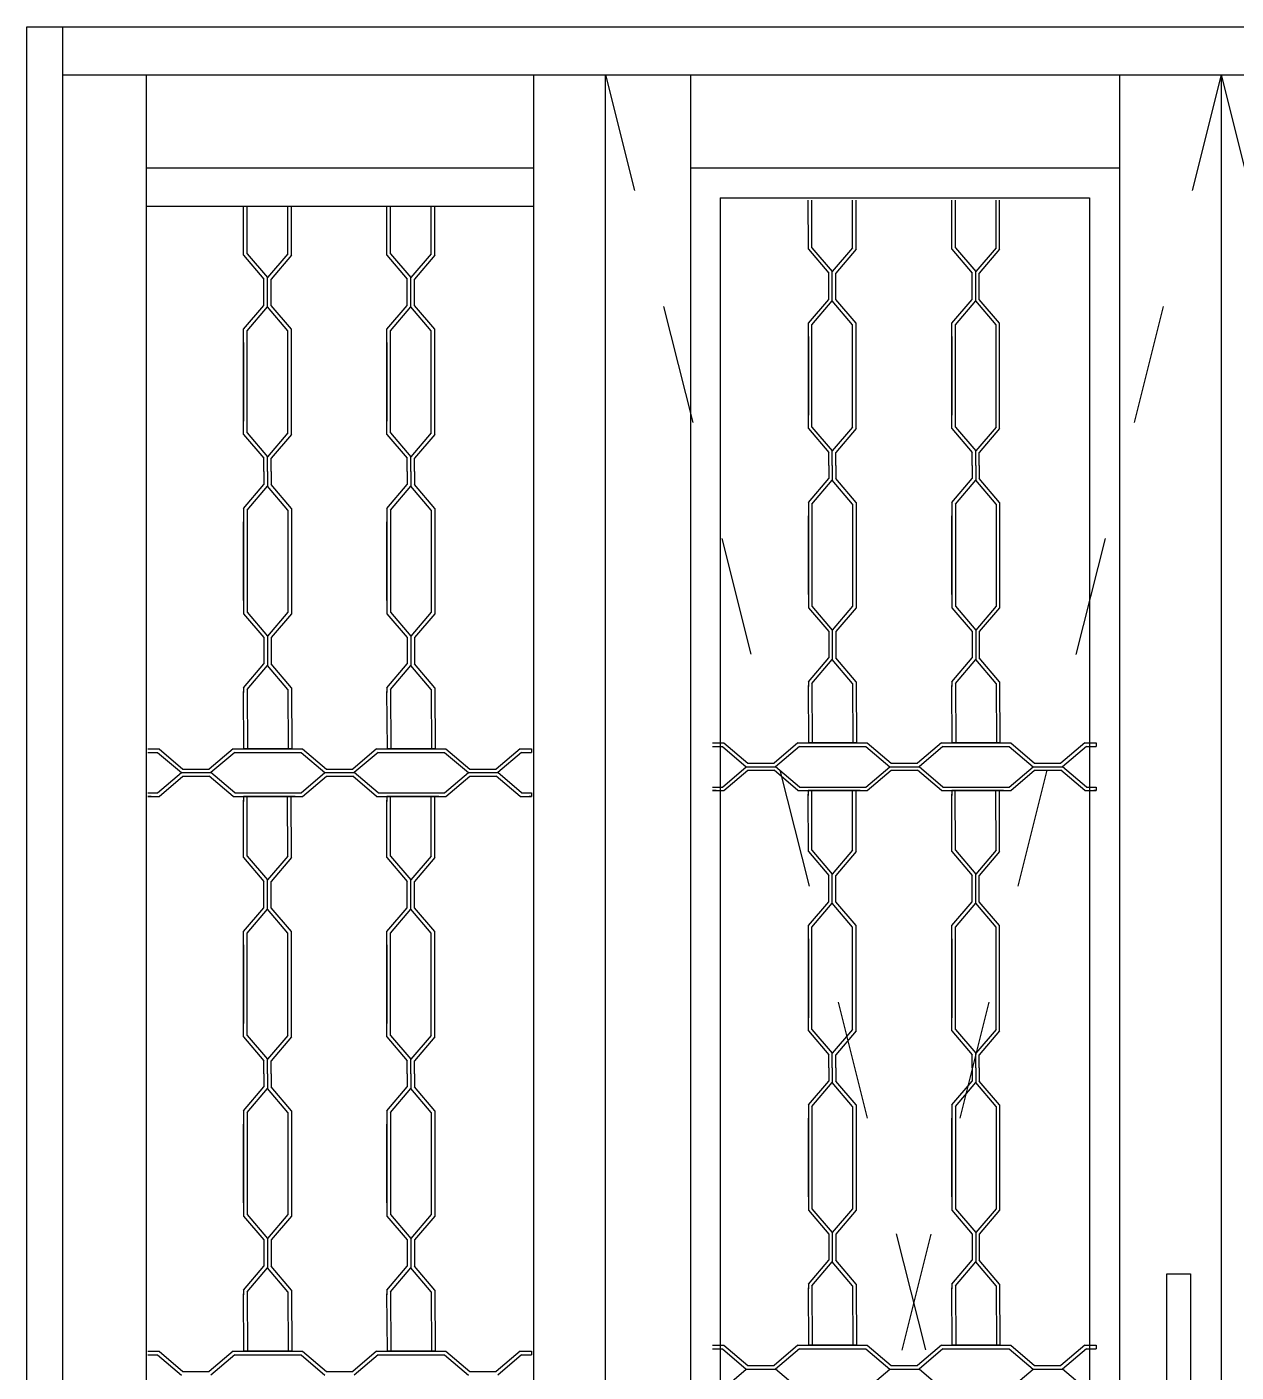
# Model space of a CAD drawing. Header units: millimetres. Extents: x 126.23 to 128.23, y 1328.67 to 1330.81.
# Drawn here: x 126.233 to 127.245, y 1329.681 to 1330.807 of the extents above; entities that cross this region are included whole.
import ezdxf

# ---------------------------------------------------------------- set-up
doc = ezdxf.new("R2010")
doc.units = ezdxf.units.MM
doc.header["$LTSCALE"] = 0.5
doc.linetypes.add('HIDDEN2', pattern=[0.1875, 0.125, -0.0625])
doc.layers.add('Gravia_Portas', color=1, linetype='Continuous')
doc.layers.add('Gravia_Portas_hidden2', color=1, linetype='HIDDEN2')

msp = doc.modelspace()

# ---------------------------------------------------------------- linework, layer by layer
at = {"layer": 'Gravia_Portas', "color": 2}
for p, q in [((126.2333, 1330.807), (128.2333, 1330.807)), ((126.2333, 1328.667), (126.2333, 1330.807))]:
    msp.add_line(p, q, dxfattribs=at)
at = {"layer": 'Gravia_Portas'}
for p, q in [((126.2633, 1328.667), (126.2633, 1330.807)), ((126.2633, 1330.767), (128.2033, 1330.767)), ((126.3333, 1328.667), (126.3333, 1330.767)), ((126.6573, 1328.697), (126.6573, 1330.767)), ((126.7173, 1328.697), (126.7173, 1330.767)), ((126.7883, 1330.767), (126.7883, 1328.7094)), ((127.1473, 1330.767), (127.1473, 1328.7094)), ((127.2323, 1330.767), (127.2323, 1328.7094)), ((126.3333, 1330.689), (126.6573, 1330.689)), ((126.7883, 1330.689), (127.1473, 1330.689)), ((126.3333, 1330.657), (126.6573, 1330.657)), ((126.4145, 1330.616), (126.4144, 1330.657)), ((126.4175, 1330.6172), (126.4175, 1330.657)), ((126.4515, 1330.6172), (126.4515, 1330.657)), ((126.4545, 1330.616), (126.4545, 1330.657)), ((126.5345, 1330.616), (126.5344, 1330.657)), ((126.5375, 1330.6172), (126.5375, 1330.657)), ((126.5715, 1330.6172), (126.5715, 1330.657)), ((126.5745, 1330.616), (126.5745, 1330.657)), ((126.8133, 1330.664), (127.1223, 1330.664)), ((126.8133, 1330.664), (126.8133, 1329.2)), ((126.887, 1330.621), (126.8869, 1330.662)), ((126.89, 1330.6222), (126.89, 1330.662)), ((126.924, 1330.6222), (126.924, 1330.662)), ((126.927, 1330.621), (126.927, 1330.662)), ((127.007, 1330.621), (127.0069, 1330.662)), ((127.01, 1330.6222), (127.01, 1330.662)), ((127.044, 1330.6222), (127.044, 1330.662)), ((127.047, 1330.621), (127.047, 1330.662)), ((127.1223, 1330.664), (127.1223, 1329.2)), ((126.4145, 1330.616), (126.4315, 1330.596)), ((126.4175, 1330.6172), (126.4345, 1330.5972)), ((126.4515, 1330.6172), (126.4345, 1330.5972)), ((126.4545, 1330.616), (126.4375, 1330.596)), ((126.5345, 1330.616), (126.5515, 1330.596)), ((126.5375, 1330.6172), (126.5545, 1330.5972)), ((126.5715, 1330.6172), (126.5545, 1330.5972)), ((126.5745, 1330.616), (126.5575, 1330.596)), ((126.887, 1330.621), (126.904, 1330.601)), ((126.89, 1330.6222), (126.907, 1330.6022)), ((126.924, 1330.6222), (126.907, 1330.6022)), ((126.927, 1330.621), (126.91, 1330.601)), ((127.007, 1330.621), (127.024, 1330.601)), ((127.01, 1330.6222), (127.027, 1330.6022)), ((127.044, 1330.6222), (127.027, 1330.6022)), ((127.047, 1330.621), (127.03, 1330.601)), ((126.904, 1330.59), (126.904, 1330.601)), ((126.907, 1330.59), (126.907, 1330.6022)), ((126.907, 1330.59), (126.907, 1330.6022)), ((126.91, 1330.59), (126.91, 1330.601)), ((127.024, 1330.59), (127.024, 1330.601)), ((127.027, 1330.59), (127.027, 1330.6022)), ((127.027, 1330.59), (127.027, 1330.6022)), ((127.03, 1330.59), (127.03, 1330.601)), ((126.4315, 1330.585), (126.4315, 1330.596)), ((126.4345, 1330.585), (126.4345, 1330.5972)), ((126.4345, 1330.585), (126.4345, 1330.5972)), ((126.4375, 1330.585), (126.4375, 1330.596)), ((126.5515, 1330.585), (126.5515, 1330.596)), ((126.5545, 1330.585), (126.5545, 1330.5972)), ((126.5545, 1330.585), (126.5545, 1330.5972)), ((126.5575, 1330.585), (126.5575, 1330.596)), ((126.904, 1330.579), (126.904, 1330.59)), ((126.907, 1330.5777), (126.907, 1330.59)), ((126.907, 1330.5777), (126.907, 1330.59)), ((126.91, 1330.579), (126.91, 1330.59)), ((127.024, 1330.579), (127.024, 1330.59)), ((127.027, 1330.5777), (127.027, 1330.59)), ((127.027, 1330.5777), (127.027, 1330.59)), ((127.03, 1330.579), (127.03, 1330.59)), ((126.4315, 1330.574), (126.4315, 1330.585)), ((126.4345, 1330.5727), (126.4345, 1330.585)), ((126.4345, 1330.5727), (126.4345, 1330.585)), ((126.4375, 1330.574), (126.4375, 1330.585)), ((126.5515, 1330.574), (126.5515, 1330.585)), ((126.5545, 1330.5727), (126.5545, 1330.585)), ((126.5545, 1330.5727), (126.5545, 1330.585)), ((126.5575, 1330.574), (126.5575, 1330.585)), ((126.887, 1330.559), (126.904, 1330.579)), ((126.89, 1330.5577), (126.907, 1330.5777)), ((126.924, 1330.5577), (126.907, 1330.5777)), ((126.927, 1330.559), (126.91, 1330.579)), ((127.007, 1330.559), (127.024, 1330.579)), ((127.01, 1330.5577), (127.027, 1330.5777)), ((127.044, 1330.5577), (127.027, 1330.5777)), ((127.047, 1330.559), (127.03, 1330.579)), ((126.4145, 1330.554), (126.4315, 1330.574)), ((126.4175, 1330.5527), (126.4345, 1330.5727)), ((126.4515, 1330.5527), (126.4345, 1330.5727)), ((126.4545, 1330.554), (126.4375, 1330.574)), ((126.5345, 1330.554), (126.5515, 1330.574)), ((126.5375, 1330.5527), (126.5545, 1330.5727)), ((126.5715, 1330.5527), (126.5545, 1330.5727)), ((126.5745, 1330.554), (126.5575, 1330.574)), ((126.887, 1330.471), (126.887, 1330.559)), ((126.89, 1330.4722), (126.89, 1330.5577)), ((126.924, 1330.4722), (126.924, 1330.5577)), ((126.927, 1330.471), (126.927, 1330.559)), ((127.007, 1330.471), (127.007, 1330.559)), ((127.01, 1330.4722), (127.01, 1330.5577)), ((127.044, 1330.4722), (127.044, 1330.5577)), ((127.047, 1330.471), (127.047, 1330.559)), ((126.4145, 1330.466), (126.4145, 1330.554)), ((126.4175, 1330.4672), (126.4175, 1330.5527)), ((126.4515, 1330.4672), (126.4515, 1330.5527)), ((126.4545, 1330.466), (126.4545, 1330.554)), ((126.5345, 1330.466), (126.5345, 1330.554)), ((126.5375, 1330.4672), (126.5375, 1330.5527)), ((126.5715, 1330.4672), (126.5715, 1330.5527)), ((126.5745, 1330.466), (126.5745, 1330.554)), ((126.887, 1330.548), (126.887, 1330.482)), ((127.007, 1330.548), (127.007, 1330.482)), ((126.4145, 1330.543), (126.4145, 1330.477)), ((126.5345, 1330.543), (126.5345, 1330.477)), ((126.4145, 1330.466), (126.4315, 1330.446)), ((126.4175, 1330.4672), (126.4345, 1330.4472)), ((126.4515, 1330.4672), (126.4345, 1330.4472)), ((126.4545, 1330.466), (126.4375, 1330.446)), ((126.5345, 1330.466), (126.5515, 1330.446)), ((126.5375, 1330.4672), (126.5545, 1330.4472)), ((126.5715, 1330.4672), (126.5545, 1330.4472)), ((126.5745, 1330.466), (126.5575, 1330.446)), ((126.887, 1330.471), (126.904, 1330.451)), ((126.89, 1330.4722), (126.907, 1330.4522)), ((126.924, 1330.4722), (126.907, 1330.4522)), ((126.927, 1330.471), (126.91, 1330.451)), ((127.007, 1330.471), (127.024, 1330.451)), ((127.01, 1330.4722), (127.027, 1330.4522)), ((127.044, 1330.4722), (127.027, 1330.4522)), ((127.047, 1330.471), (127.03, 1330.451)), ((126.4315, 1330.435), (126.4315, 1330.446)), ((126.4345, 1330.435), (126.4345, 1330.4472)), ((126.4345, 1330.435), (126.4345, 1330.4472)), ((126.4375, 1330.435), (126.4375, 1330.446)), ((126.5515, 1330.435), (126.5515, 1330.446)), ((126.5545, 1330.435), (126.5545, 1330.4472)), ((126.5545, 1330.435), (126.5545, 1330.4472)), ((126.5575, 1330.435), (126.5575, 1330.446)), ((126.904, 1330.44), (126.904, 1330.451)), ((126.907, 1330.44), (126.907, 1330.4522)), ((126.907, 1330.44), (126.907, 1330.4522)), ((126.91, 1330.44), (126.91, 1330.451)), ((127.024, 1330.44), (127.024, 1330.451)), ((127.027, 1330.44), (127.027, 1330.4522)), ((127.027, 1330.44), (127.027, 1330.4522)), ((127.03, 1330.44), (127.03, 1330.451)), ((126.4315, 1330.435), (126.4315, 1330.424)), ((126.4345, 1330.435), (126.4345, 1330.4227)), ((126.4345, 1330.435), (126.4345, 1330.4227)), ((126.4375, 1330.435), (126.4375, 1330.424)), ((126.5515, 1330.435), (126.5515, 1330.424)), ((126.5545, 1330.435), (126.5545, 1330.4227)), ((126.5545, 1330.435), (126.5545, 1330.4227)), ((126.5575, 1330.435), (126.5575, 1330.424)), ((126.904, 1330.44), (126.904, 1330.429)), ((126.907, 1330.44), (126.907, 1330.4277)), ((126.907, 1330.44), (126.907, 1330.4277)), ((126.91, 1330.44), (126.91, 1330.429)), ((127.024, 1330.44), (127.024, 1330.429)), ((127.027, 1330.44), (127.027, 1330.4277)), ((127.027, 1330.44), (127.027, 1330.4277)), ((127.03, 1330.44), (127.03, 1330.429)), ((126.4145, 1330.404), (126.4315, 1330.424)), ((126.4175, 1330.4027), (126.4345, 1330.4227)), ((126.4515, 1330.4027), (126.4345, 1330.4227)), ((126.4545, 1330.404), (126.4375, 1330.424)), ((126.5345, 1330.404), (126.5515, 1330.424)), ((126.5375, 1330.4027), (126.5545, 1330.4227)), ((126.5715, 1330.4027), (126.5545, 1330.4227)), ((126.5745, 1330.404), (126.5575, 1330.424)), ((126.887, 1330.409), (126.904, 1330.429)), ((126.89, 1330.4077), (126.907, 1330.4277)), ((126.924, 1330.4077), (126.907, 1330.4277)), ((126.927, 1330.409), (126.91, 1330.429)), ((127.007, 1330.409), (127.024, 1330.429)), ((127.01, 1330.4077), (127.027, 1330.4277)), ((127.044, 1330.4077), (127.027, 1330.4277)), ((127.047, 1330.409), (127.03, 1330.429)), ((126.887, 1330.409), (126.887, 1330.321)), ((126.927, 1330.409), (126.927, 1330.321)), ((127.007, 1330.409), (127.007, 1330.321)), ((127.047, 1330.409), (127.047, 1330.321)), ((126.4145, 1330.404), (126.4145, 1330.316)), ((126.4175, 1330.4027), (126.4175, 1330.3172)), ((126.4515, 1330.4027), (126.4515, 1330.3172)), ((126.4545, 1330.404), (126.4545, 1330.316)), ((126.5345, 1330.404), (126.5345, 1330.316)), ((126.5375, 1330.4027), (126.5375, 1330.3172)), ((126.5715, 1330.4027), (126.5715, 1330.3172)), ((126.5745, 1330.404), (126.5745, 1330.316)), ((126.887, 1330.332), (126.887, 1330.398)), ((126.89, 1330.4077), (126.89, 1330.3222)), ((126.924, 1330.4077), (126.924, 1330.3222)), ((127.007, 1330.332), (127.007, 1330.398)), ((127.01, 1330.4077), (127.01, 1330.3222)), ((127.044, 1330.4077), (127.044, 1330.3222)), ((126.4145, 1330.327), (126.4145, 1330.393)), ((126.5345, 1330.327), (126.5345, 1330.393)), ((126.887, 1330.321), (126.904, 1330.301)), ((126.89, 1330.3222), (126.907, 1330.3022)), ((126.924, 1330.3222), (126.907, 1330.3022)), ((126.927, 1330.321), (126.91, 1330.301)), ((127.007, 1330.321), (127.024, 1330.301)), ((127.01, 1330.3222), (127.027, 1330.3022)), ((127.044, 1330.3222), (127.027, 1330.3022)), ((127.047, 1330.321), (127.03, 1330.301)), ((126.4145, 1330.316), (126.4315, 1330.296)), ((126.4175, 1330.3172), (126.4345, 1330.2972)), ((126.4515, 1330.3172), (126.4345, 1330.2972)), ((126.4545, 1330.316), (126.4375, 1330.296)), ((126.5345, 1330.316), (126.5515, 1330.296)), ((126.5375, 1330.3172), (126.5545, 1330.2972)), ((126.5715, 1330.3172), (126.5545, 1330.2972)), ((126.5745, 1330.316), (126.5575, 1330.296)), ((126.4345, 1330.2972), (126.4345, 1330.285)), ((126.4345, 1330.2972), (126.4345, 1330.285)), ((126.5545, 1330.2972), (126.5545, 1330.285)), ((126.5545, 1330.2972), (126.5545, 1330.285)), ((126.904, 1330.301), (126.904, 1330.29)), ((126.907, 1330.3022), (126.907, 1330.29)), ((126.907, 1330.3022), (126.907, 1330.29)), ((126.91, 1330.301), (126.91, 1330.29)), ((127.024, 1330.301), (127.024, 1330.29)), ((127.027, 1330.3022), (127.027, 1330.29)), ((127.027, 1330.3022), (127.027, 1330.29)), ((127.03, 1330.301), (127.03, 1330.29)), ((126.4315, 1330.296), (126.4315, 1330.285)), ((126.4315, 1330.285), (126.4315, 1330.274)), ((126.4345, 1330.285), (126.4345, 1330.2727)), ((126.4345, 1330.285), (126.4345, 1330.2727)), ((126.4375, 1330.296), (126.4375, 1330.285)), ((126.4375, 1330.285), (126.4375, 1330.274)), ((126.5515, 1330.296), (126.5515, 1330.285)), ((126.5515, 1330.285), (126.5515, 1330.274)), ((126.5545, 1330.285), (126.5545, 1330.2727)), ((126.5545, 1330.285), (126.5545, 1330.2727)), ((126.5575, 1330.296), (126.5575, 1330.285)), ((126.5575, 1330.285), (126.5575, 1330.274)), ((126.904, 1330.29), (126.904, 1330.279)), ((126.907, 1330.29), (126.907, 1330.2777)), ((126.907, 1330.29), (126.907, 1330.2777)), ((126.91, 1330.29), (126.91, 1330.279)), ((127.024, 1330.29), (127.024, 1330.279)), ((127.027, 1330.29), (127.027, 1330.2777)), ((127.027, 1330.29), (127.027, 1330.2777)), ((127.03, 1330.29), (127.03, 1330.279)), ((126.4145, 1330.254), (126.4315, 1330.274)), ((126.4545, 1330.254), (126.4375, 1330.274)), ((126.5345, 1330.254), (126.5515, 1330.274)), ((126.5745, 1330.254), (126.5575, 1330.274)), ((126.887, 1330.259), (126.904, 1330.279)), ((126.89, 1330.2577), (126.907, 1330.2777)), ((126.924, 1330.2577), (126.907, 1330.2777)), ((126.927, 1330.259), (126.91, 1330.279)), ((127.007, 1330.259), (127.024, 1330.279)), ((127.01, 1330.2577), (127.027, 1330.2777)), ((127.044, 1330.2577), (127.027, 1330.2777)), ((127.047, 1330.259), (127.03, 1330.279)), ((126.4175, 1330.2527), (126.4345, 1330.2727)), ((126.4515, 1330.2527), (126.4345, 1330.2727)), ((126.5375, 1330.2527), (126.5545, 1330.2727)), ((126.5715, 1330.2527), (126.5545, 1330.2727)), ((126.4145, 1330.254), (126.4145, 1330.25)), ((126.4148, 1330.203), (126.4145, 1330.251)), ((126.4175, 1330.2527), (126.4178, 1330.203)), ((126.4515, 1330.2527), (126.4518, 1330.203)), ((126.4545, 1330.254), (126.4548, 1330.203)), ((126.5345, 1330.254), (126.5345, 1330.25)), ((126.5348, 1330.203), (126.5345, 1330.251)), ((126.5375, 1330.2527), (126.5378, 1330.203)), ((126.5715, 1330.2527), (126.5718, 1330.203)), ((126.5745, 1330.254), (126.5748, 1330.203)), ((126.887, 1330.259), (126.887, 1330.255)), ((126.8873, 1330.208), (126.887, 1330.256)), ((126.89, 1330.2577), (126.8903, 1330.208)), ((126.924, 1330.2577), (126.9243, 1330.208)), ((126.927, 1330.259), (126.9273, 1330.208)), ((127.007, 1330.259), (127.007, 1330.255)), ((127.0073, 1330.208), (127.007, 1330.256)), ((127.01, 1330.2577), (127.0103, 1330.208)), ((127.044, 1330.2577), (127.0443, 1330.208)), ((127.047, 1330.259), (127.0473, 1330.208)), ((126.8068, 1330.208), (126.8163, 1330.208)), ((126.8163, 1330.208), (126.8363, 1330.191)), ((126.8783, 1330.208), (126.8583, 1330.191)), ((126.8783, 1330.208), (126.9363, 1330.208)), ((126.9273, 1330.208), (126.8873, 1330.208)), ((126.9363, 1330.208), (126.9563, 1330.191)), ((126.9983, 1330.208), (126.9783, 1330.191)), ((126.9983, 1330.208), (127.0563, 1330.208)), ((127.0473, 1330.208), (127.0073, 1330.208)), ((127.0563, 1330.208), (127.0763, 1330.191)), ((127.1183, 1330.208), (127.0983, 1330.191)), ((127.1183, 1330.208), (127.1278, 1330.208)), ((127.1278, 1330.208), (127.1278, 1330.205)), ((126.3343, 1330.203), (126.3438, 1330.203)), ((126.3343, 1330.2), (126.3426, 1330.2)), ((126.3426, 1330.2), (126.3626, 1330.183)), ((126.3438, 1330.203), (126.3638, 1330.186)), ((126.4058, 1330.203), (126.3858, 1330.186)), ((126.4071, 1330.2), (126.3871, 1330.183)), ((126.4058, 1330.203), (126.4638, 1330.203)), ((126.4071, 1330.2), (126.4626, 1330.2)), ((126.4548, 1330.203), (126.4148, 1330.203)), ((126.4626, 1330.2), (126.4826, 1330.183)), ((126.4638, 1330.203), (126.4838, 1330.186)), ((126.5258, 1330.203), (126.5058, 1330.186)), ((126.5271, 1330.2), (126.5071, 1330.183)), ((126.5258, 1330.203), (126.5838, 1330.203)), ((126.5271, 1330.2), (126.5826, 1330.2)), ((126.5748, 1330.203), (126.5348, 1330.203)), ((126.5826, 1330.2), (126.6026, 1330.183)), ((126.5838, 1330.203), (126.6038, 1330.186)), ((126.6458, 1330.203), (126.6258, 1330.186)), ((126.6471, 1330.2), (126.6271, 1330.183)), ((126.6458, 1330.203), (126.6553, 1330.203)), ((126.6471, 1330.2), (126.6553, 1330.2)), ((126.6553, 1330.203), (126.6553, 1330.2)), ((126.8068, 1330.205), (126.8151, 1330.205)), ((126.8151, 1330.205), (126.8351, 1330.188)), ((126.8796, 1330.205), (126.8596, 1330.188)), ((126.8796, 1330.205), (126.9351, 1330.205)), ((126.9351, 1330.205), (126.9551, 1330.188)), ((126.9996, 1330.205), (126.9796, 1330.188)), ((126.9996, 1330.205), (127.0551, 1330.205)), ((127.0551, 1330.205), (127.0751, 1330.188)), ((127.1196, 1330.205), (127.0996, 1330.188)), ((127.1196, 1330.205), (127.1278, 1330.205)), ((126.3638, 1330.186), (126.3748, 1330.186)), ((126.3748, 1330.186), (126.3858, 1330.186)), ((126.4838, 1330.186), (126.4948, 1330.186)), ((126.4948, 1330.186), (126.5058, 1330.186)), ((126.6038, 1330.186), (126.6148, 1330.186)), ((126.6148, 1330.186), (126.6258, 1330.186)), ((126.8151, 1330.171), (126.8351, 1330.188)), ((126.8163, 1330.168), (126.8363, 1330.185)), ((126.8351, 1330.188), (126.8473, 1330.188)), ((126.8351, 1330.188), (126.8473, 1330.188)), ((126.8363, 1330.191), (126.8473, 1330.191)), ((126.8363, 1330.185), (126.8473, 1330.185)), ((126.8473, 1330.191), (126.8583, 1330.191)), ((126.8473, 1330.188), (126.8596, 1330.188)), ((126.8473, 1330.188), (126.8596, 1330.188)), ((126.8473, 1330.185), (126.8583, 1330.185)), ((126.8783, 1330.168), (126.8583, 1330.185)), ((126.8796, 1330.171), (126.8596, 1330.188)), ((126.9351, 1330.171), (126.9551, 1330.188)), ((126.9363, 1330.168), (126.9563, 1330.185)), ((126.9551, 1330.188), (126.9673, 1330.188)), ((126.9551, 1330.188), (126.9673, 1330.188)), ((126.9563, 1330.191), (126.9673, 1330.191)), ((126.9563, 1330.185), (126.9673, 1330.185)), ((126.9673, 1330.191), (126.9783, 1330.191)), ((126.9673, 1330.188), (126.9796, 1330.188)), ((126.9673, 1330.188), (126.9796, 1330.188)), ((126.9673, 1330.185), (126.9783, 1330.185)), ((126.9983, 1330.168), (126.9783, 1330.185)), ((126.9996, 1330.171), (126.9796, 1330.188)), ((127.0551, 1330.171), (127.0751, 1330.188)), ((127.0563, 1330.168), (127.0763, 1330.185)), ((127.0751, 1330.188), (127.0873, 1330.188)), ((127.0751, 1330.188), (127.0873, 1330.188)), ((127.0763, 1330.191), (127.0873, 1330.191)), ((127.0763, 1330.185), (127.0873, 1330.185)), ((127.0873, 1330.191), (127.0983, 1330.191)), ((127.0873, 1330.188), (127.0996, 1330.188)), ((127.0873, 1330.188), (127.0996, 1330.188)), ((127.0873, 1330.185), (127.0983, 1330.185)), ((127.1183, 1330.168), (127.0983, 1330.185)), ((127.1196, 1330.171), (127.0996, 1330.188)), ((126.3426, 1330.166), (126.3626, 1330.183)), ((126.3438, 1330.163), (126.3638, 1330.18)), ((126.3626, 1330.183), (126.3748, 1330.183)), ((126.3626, 1330.183), (126.3748, 1330.183)), ((126.3638, 1330.18), (126.3748, 1330.18)), ((126.3748, 1330.183), (126.3871, 1330.183)), ((126.3748, 1330.183), (126.3871, 1330.183)), ((126.3748, 1330.18), (126.3858, 1330.18)), ((126.4058, 1330.163), (126.3858, 1330.18)), ((126.4071, 1330.166), (126.3871, 1330.183)), ((126.4626, 1330.166), (126.4826, 1330.183)), ((126.4638, 1330.163), (126.4838, 1330.18)), ((126.4826, 1330.183), (126.4948, 1330.183)), ((126.4826, 1330.183), (126.4948, 1330.183)), ((126.4838, 1330.18), (126.4948, 1330.18)), ((126.4948, 1330.183), (126.5071, 1330.183)), ((126.4948, 1330.183), (126.5071, 1330.183)), ((126.4948, 1330.18), (126.5058, 1330.18)), ((126.5258, 1330.163), (126.5058, 1330.18)), ((126.5271, 1330.166), (126.5071, 1330.183)), ((126.5826, 1330.166), (126.6026, 1330.183)), ((126.5838, 1330.163), (126.6038, 1330.18)), ((126.6026, 1330.183), (126.6148, 1330.183)), ((126.6026, 1330.183), (126.6148, 1330.183)), ((126.6038, 1330.18), (126.6148, 1330.18)), ((126.6148, 1330.183), (126.6271, 1330.183)), ((126.6148, 1330.183), (126.6271, 1330.183)), ((126.6148, 1330.18), (126.6258, 1330.18)), ((126.6458, 1330.163), (126.6258, 1330.18)), ((126.6471, 1330.166), (126.6271, 1330.183)), ((126.3343, 1330.166), (126.3426, 1330.166)), ((126.3373, 1330.163), (126.3343, 1330.163)), ((126.3343, 1330.163), (126.3438, 1330.163)), ((126.4058, 1330.163), (126.4638, 1330.163)), ((126.4071, 1330.166), (126.4626, 1330.166)), ((126.4544, 1330.163), (126.4144, 1330.163)), ((126.4144, 1330.163), (126.4144, 1330.159)), ((126.4175, 1330.1132), (126.4174, 1330.163)), ((126.4578, 1330.163), (126.4218, 1330.163)), ((126.4515, 1330.1132), (126.4514, 1330.163)), ((126.4545, 1330.112), (126.4544, 1330.163)), ((126.5258, 1330.163), (126.5838, 1330.163)), ((126.5271, 1330.166), (126.5826, 1330.166)), ((126.5744, 1330.163), (126.5344, 1330.163)), ((126.5344, 1330.163), (126.5344, 1330.159)), ((126.5778, 1330.163), (126.5368, 1330.163)), ((126.5375, 1330.1132), (126.5374, 1330.163)), ((126.5715, 1330.1132), (126.5714, 1330.163)), ((126.5745, 1330.112), (126.5744, 1330.163)), ((126.6458, 1330.163), (126.6553, 1330.163)), ((126.6471, 1330.166), (126.6553, 1330.166)), ((126.6553, 1330.163), (126.6533, 1330.163)), ((126.6553, 1330.166), (126.6553, 1330.163)), ((126.8068, 1330.171), (126.8151, 1330.171)), ((126.8098, 1330.168), (126.8068, 1330.168)), ((126.8068, 1330.168), (126.8163, 1330.168)), ((126.8783, 1330.168), (126.9363, 1330.168)), ((126.8796, 1330.171), (126.9351, 1330.171)), ((126.9269, 1330.168), (126.8869, 1330.168)), ((126.8869, 1330.168), (126.8869, 1330.164)), ((126.887, 1330.117), (126.8869, 1330.165)), ((126.89, 1330.1182), (126.8899, 1330.168)), ((126.9303, 1330.168), (126.8943, 1330.168)), ((126.924, 1330.1182), (126.9239, 1330.168)), ((126.927, 1330.117), (126.9269, 1330.168)), ((126.9983, 1330.168), (127.0563, 1330.168)), ((126.9996, 1330.171), (127.0551, 1330.171)), ((127.0469, 1330.168), (127.0069, 1330.168)), ((127.0069, 1330.168), (127.0069, 1330.164)), ((127.007, 1330.117), (127.0069, 1330.165)), ((127.0503, 1330.168), (127.0093, 1330.168)), ((127.01, 1330.1182), (127.0099, 1330.168)), ((127.044, 1330.1182), (127.0439, 1330.168)), ((127.047, 1330.117), (127.0469, 1330.168)), ((127.1183, 1330.168), (127.1278, 1330.168)), ((127.1196, 1330.171), (127.1278, 1330.171)), ((127.1278, 1330.168), (127.1258, 1330.168)), ((127.1278, 1330.171), (127.1278, 1330.168)), ((126.4145, 1330.112), (126.4144, 1330.16)), ((126.5345, 1330.112), (126.5344, 1330.16)), ((126.887, 1330.117), (126.904, 1330.097)), ((126.89, 1330.1182), (126.907, 1330.0982)), ((126.924, 1330.1182), (126.907, 1330.0982)), ((126.927, 1330.117), (126.91, 1330.097)), ((127.007, 1330.117), (127.024, 1330.097)), ((127.01, 1330.1182), (127.027, 1330.0982)), ((127.044, 1330.1182), (127.027, 1330.0982)), ((127.047, 1330.117), (127.03, 1330.097)), ((126.4145, 1330.112), (126.4315, 1330.092)), ((126.4175, 1330.1132), (126.4345, 1330.0932)), ((126.4515, 1330.1132), (126.4345, 1330.0932)), ((126.4545, 1330.112), (126.4375, 1330.092)), ((126.5345, 1330.112), (126.5515, 1330.092)), ((126.5375, 1330.1132), (126.5545, 1330.0932)), ((126.5715, 1330.1132), (126.5545, 1330.0932)), ((126.5745, 1330.112), (126.5575, 1330.092)), ((126.904, 1330.086), (126.904, 1330.097)), ((126.907, 1330.086), (126.907, 1330.0982)), ((126.907, 1330.086), (126.907, 1330.0982)), ((126.91, 1330.086), (126.91, 1330.097)), ((127.024, 1330.086), (127.024, 1330.097)), ((127.027, 1330.086), (127.027, 1330.0982)), ((127.027, 1330.086), (127.027, 1330.0982)), ((127.03, 1330.086), (127.03, 1330.097)), ((126.4315, 1330.081), (126.4315, 1330.092)), ((126.4345, 1330.081), (126.4345, 1330.0932)), ((126.4345, 1330.081), (126.4345, 1330.0932)), ((126.4375, 1330.081), (126.4375, 1330.092)), ((126.5515, 1330.081), (126.5515, 1330.092)), ((126.5545, 1330.081), (126.5545, 1330.0932)), ((126.5545, 1330.081), (126.5545, 1330.0932)), ((126.5575, 1330.081), (126.5575, 1330.092)), ((126.904, 1330.075), (126.904, 1330.086)), ((126.907, 1330.0737), (126.907, 1330.086)), ((126.907, 1330.0737), (126.907, 1330.086)), ((126.91, 1330.075), (126.91, 1330.086)), ((127.024, 1330.075), (127.024, 1330.086)), ((127.027, 1330.0737), (127.027, 1330.086)), ((127.027, 1330.0737), (127.027, 1330.086)), ((127.03, 1330.075), (127.03, 1330.086)), ((126.4315, 1330.07), (126.4315, 1330.081)), ((126.4345, 1330.0687), (126.4345, 1330.081)), ((126.4345, 1330.0687), (126.4345, 1330.081)), ((126.4375, 1330.07), (126.4375, 1330.081)), ((126.5515, 1330.07), (126.5515, 1330.081)), ((126.5545, 1330.0687), (126.5545, 1330.081)), ((126.5545, 1330.0687), (126.5545, 1330.081)), ((126.5575, 1330.07), (126.5575, 1330.081)), ((126.887, 1330.055), (126.904, 1330.075)), ((126.89, 1330.0537), (126.907, 1330.0737)), ((126.924, 1330.0537), (126.907, 1330.0737)), ((126.927, 1330.055), (126.91, 1330.075)), ((127.007, 1330.055), (127.024, 1330.075)), ((127.01, 1330.0537), (127.027, 1330.0737)), ((127.044, 1330.0537), (127.027, 1330.0737)), ((127.047, 1330.055), (127.03, 1330.075)), ((126.4145, 1330.05), (126.4315, 1330.07)), ((126.4175, 1330.0487), (126.4345, 1330.0687)), ((126.4515, 1330.0487), (126.4345, 1330.0687)), ((126.4545, 1330.05), (126.4375, 1330.07)), ((126.5345, 1330.05), (126.5515, 1330.07)), ((126.5375, 1330.0487), (126.5545, 1330.0687)), ((126.5715, 1330.0487), (126.5545, 1330.0687)), ((126.5745, 1330.05), (126.5575, 1330.07)), ((126.4145, 1329.962), (126.4145, 1330.05)), ((126.4175, 1329.9632), (126.4175, 1330.0487)), ((126.4515, 1329.9632), (126.4515, 1330.0487)), ((126.4545, 1329.962), (126.4545, 1330.05)), ((126.5345, 1329.962), (126.5345, 1330.05)), ((126.5375, 1329.9632), (126.5375, 1330.0487)), ((126.5715, 1329.9632), (126.5715, 1330.0487)), ((126.5745, 1329.962), (126.5745, 1330.05)), ((126.887, 1329.967), (126.887, 1330.055)), ((126.89, 1329.9682), (126.89, 1330.0537)), ((126.924, 1329.9682), (126.924, 1330.0537)), ((126.927, 1329.967), (126.927, 1330.055)), ((127.007, 1329.967), (127.007, 1330.055)), ((127.01, 1329.9682), (127.01, 1330.0537)), ((127.044, 1329.9682), (127.044, 1330.0537)), ((127.047, 1329.967), (127.047, 1330.055)), ((126.4145, 1330.039), (126.4145, 1329.973)), ((126.5345, 1330.039), (126.5345, 1329.973)), ((126.887, 1330.044), (126.887, 1329.978)), ((127.007, 1330.044), (127.007, 1329.978)), ((126.4145, 1329.962), (126.4315, 1329.942)), ((126.4175, 1329.9632), (126.4345, 1329.9432)), ((126.4515, 1329.9632), (126.4345, 1329.9432)), ((126.4545, 1329.962), (126.4375, 1329.942)), ((126.5345, 1329.962), (126.5515, 1329.942)), ((126.5375, 1329.9632), (126.5545, 1329.9432)), ((126.5715, 1329.9632), (126.5545, 1329.9432)), ((126.5745, 1329.962), (126.5575, 1329.942)), ((126.887, 1329.967), (126.904, 1329.947)), ((126.89, 1329.9682), (126.907, 1329.9482)), ((126.924, 1329.9682), (126.907, 1329.9482)), ((126.927, 1329.967), (126.91, 1329.947)), ((127.007, 1329.967), (127.024, 1329.947)), ((127.01, 1329.9682), (127.027, 1329.9482)), ((127.044, 1329.9682), (127.027, 1329.9482)), ((127.047, 1329.967), (127.03, 1329.947)), ((126.907, 1329.936), (126.907, 1329.9482)), ((126.907, 1329.936), (126.907, 1329.9482)), ((127.027, 1329.936), (127.027, 1329.9482)), ((127.027, 1329.936), (127.027, 1329.9482)), ((126.4315, 1329.931), (126.4315, 1329.942)), ((126.4345, 1329.931), (126.4345, 1329.9432)), ((126.4345, 1329.931), (126.4345, 1329.9432)), ((126.4375, 1329.931), (126.4375, 1329.942)), ((126.5515, 1329.931), (126.5515, 1329.942)), ((126.5545, 1329.931), (126.5545, 1329.9432)), ((126.5545, 1329.931), (126.5545, 1329.9432)), ((126.5575, 1329.931), (126.5575, 1329.942)), ((126.904, 1329.936), (126.904, 1329.947)), ((126.904, 1329.936), (126.904, 1329.925)), ((126.907, 1329.936), (126.907, 1329.9237)), ((126.907, 1329.936), (126.907, 1329.9237)), ((126.91, 1329.936), (126.91, 1329.947)), ((126.91, 1329.936), (126.91, 1329.925)), ((127.024, 1329.936), (127.024, 1329.947)), ((127.024, 1329.936), (127.024, 1329.925)), ((127.027, 1329.936), (127.027, 1329.9237)), ((127.027, 1329.936), (127.027, 1329.9237)), ((127.03, 1329.936), (127.03, 1329.947)), ((127.03, 1329.936), (127.03, 1329.925)), ((126.4315, 1329.931), (126.4315, 1329.92)), ((126.4345, 1329.931), (126.4345, 1329.9187)), ((126.4345, 1329.931), (126.4345, 1329.9187)), ((126.4375, 1329.931), (126.4375, 1329.92)), ((126.5515, 1329.931), (126.5515, 1329.92)), ((126.5545, 1329.931), (126.5545, 1329.9187)), ((126.5545, 1329.931), (126.5545, 1329.9187)), ((126.5575, 1329.931), (126.5575, 1329.92)), ((126.887, 1329.905), (126.904, 1329.925)), ((126.927, 1329.905), (126.91, 1329.925)), ((127.007, 1329.905), (127.024, 1329.925)), ((127.047, 1329.905), (127.03, 1329.925)), ((126.4145, 1329.9), (126.4315, 1329.92)), ((126.4175, 1329.8987), (126.4345, 1329.9187)), ((126.4515, 1329.8987), (126.4345, 1329.9187)), ((126.4545, 1329.9), (126.4375, 1329.92)), ((126.5345, 1329.9), (126.5515, 1329.92)), ((126.5375, 1329.8987), (126.5545, 1329.9187)), ((126.5715, 1329.8987), (126.5545, 1329.9187)), ((126.5745, 1329.9), (126.5575, 1329.92)), ((126.89, 1329.9037), (126.907, 1329.9237)), ((126.924, 1329.9037), (126.907, 1329.9237)), ((127.01, 1329.9037), (127.027, 1329.9237)), ((127.044, 1329.9037), (127.027, 1329.9237)), ((126.887, 1329.905), (126.887, 1329.817)), ((126.89, 1329.9037), (126.89, 1329.8182)), ((126.924, 1329.9037), (126.924, 1329.8182)), ((126.927, 1329.905), (126.927, 1329.817)), ((127.007, 1329.905), (127.007, 1329.817)), ((127.01, 1329.9037), (127.01, 1329.8182)), ((127.044, 1329.9037), (127.044, 1329.8182)), ((127.047, 1329.905), (127.047, 1329.817)), ((126.4145, 1329.9), (126.4145, 1329.812)), ((126.4175, 1329.8987), (126.4175, 1329.8132)), ((126.4515, 1329.8987), (126.4515, 1329.8132)), ((126.4545, 1329.9), (126.4545, 1329.812)), ((126.5345, 1329.9), (126.5345, 1329.812)), ((126.5375, 1329.8987), (126.5375, 1329.8132)), ((126.5715, 1329.8987), (126.5715, 1329.8132)), ((126.5745, 1329.9), (126.5745, 1329.812)), ((126.887, 1329.828), (126.887, 1329.894)), ((127.007, 1329.828), (127.007, 1329.894)), ((126.4145, 1329.823), (126.4145, 1329.889)), ((126.5345, 1329.823), (126.5345, 1329.889)), ((126.4175, 1329.8132), (126.4345, 1329.7932)), ((126.4515, 1329.8132), (126.4345, 1329.7932)), ((126.5375, 1329.8132), (126.5545, 1329.7932)), ((126.5715, 1329.8132), (126.5545, 1329.7932)), ((126.887, 1329.817), (126.904, 1329.797)), ((126.89, 1329.8182), (126.907, 1329.7982)), ((126.924, 1329.8182), (126.907, 1329.7982)), ((126.927, 1329.817), (126.91, 1329.797)), ((127.007, 1329.817), (127.024, 1329.797)), ((127.01, 1329.8182), (127.027, 1329.7982)), ((127.044, 1329.8182), (127.027, 1329.7982)), ((127.047, 1329.817), (127.03, 1329.797)), ((126.4145, 1329.812), (126.4315, 1329.792)), ((126.4545, 1329.812), (126.4375, 1329.792)), ((126.5345, 1329.812), (126.5515, 1329.792)), ((126.5745, 1329.812), (126.5575, 1329.792)), ((126.4315, 1329.792), (126.4315, 1329.781)), ((126.4345, 1329.7932), (126.4345, 1329.781)), ((126.4345, 1329.7932), (126.4345, 1329.781)), ((126.4375, 1329.792), (126.4375, 1329.781)), ((126.5515, 1329.792), (126.5515, 1329.781)), ((126.5545, 1329.7932), (126.5545, 1329.781)), ((126.5545, 1329.7932), (126.5545, 1329.781)), ((126.5575, 1329.792), (126.5575, 1329.781)), ((126.904, 1329.797), (126.904, 1329.786)), ((126.907, 1329.7982), (126.907, 1329.786)), ((126.907, 1329.7982), (126.907, 1329.786)), ((126.91, 1329.797), (126.91, 1329.786)), ((127.024, 1329.797), (127.024, 1329.786)), ((127.027, 1329.7982), (127.027, 1329.786)), ((127.027, 1329.7982), (127.027, 1329.786)), ((127.03, 1329.797), (127.03, 1329.786)), ((126.4315, 1329.781), (126.4315, 1329.77)), ((126.4345, 1329.781), (126.4345, 1329.7687)), ((126.4345, 1329.781), (126.4345, 1329.7687)), ((126.4375, 1329.781), (126.4375, 1329.77)), ((126.5515, 1329.781), (126.5515, 1329.77)), ((126.5545, 1329.781), (126.5545, 1329.7687)), ((126.5545, 1329.781), (126.5545, 1329.7687)), ((126.5575, 1329.781), (126.5575, 1329.77)), ((126.904, 1329.786), (126.904, 1329.775)), ((126.907, 1329.786), (126.907, 1329.7737)), ((126.907, 1329.786), (126.907, 1329.7737)), ((126.91, 1329.786), (126.91, 1329.775)), ((127.024, 1329.786), (127.024, 1329.775)), ((127.027, 1329.786), (127.027, 1329.7737)), ((127.027, 1329.786), (127.027, 1329.7737)), ((127.03, 1329.786), (127.03, 1329.775)), ((126.4145, 1329.75), (126.4315, 1329.77)), ((126.4175, 1329.7487), (126.4345, 1329.7687)), ((126.4515, 1329.7487), (126.4345, 1329.7687)), ((126.4545, 1329.75), (126.4375, 1329.77)), ((126.5345, 1329.75), (126.5515, 1329.77)), ((126.5375, 1329.7487), (126.5545, 1329.7687)), ((126.5715, 1329.7487), (126.5545, 1329.7687)), ((126.5745, 1329.75), (126.5575, 1329.77)), ((126.887, 1329.755), (126.904, 1329.775)), ((126.89, 1329.7537), (126.907, 1329.7737)), ((126.924, 1329.7537), (126.907, 1329.7737)), ((126.927, 1329.755), (126.91, 1329.775)), ((127.007, 1329.755), (127.024, 1329.775)), ((127.01, 1329.7537), (127.027, 1329.7737)), ((127.044, 1329.7537), (127.027, 1329.7737)), ((127.047, 1329.755), (127.03, 1329.775)), ((127.1868, 1329.7636), (127.2068, 1329.7636)), ((127.1868, 1329.6136), (127.1868, 1329.7636)), ((127.2068, 1329.7636), (127.2068, 1329.6136)), ((126.4145, 1329.75), (126.4145, 1329.746)), ((126.4148, 1329.699), (126.4145, 1329.747)), ((126.4175, 1329.7487), (126.4178, 1329.699)), ((126.4515, 1329.7487), (126.4518, 1329.699)), ((126.4545, 1329.75), (126.4548, 1329.699)), ((126.5345, 1329.75), (126.5345, 1329.746)), ((126.5348, 1329.699), (126.5345, 1329.747)), ((126.5375, 1329.7487), (126.5378, 1329.699)), ((126.5715, 1329.7487), (126.5718, 1329.699)), ((126.5745, 1329.75), (126.5748, 1329.699)), ((126.887, 1329.755), (126.887, 1329.751)), ((126.8873, 1329.704), (126.887, 1329.752)), ((126.89, 1329.7537), (126.8903, 1329.704)), ((126.924, 1329.7537), (126.9243, 1329.704)), ((126.927, 1329.755), (126.9273, 1329.704)), ((127.007, 1329.755), (127.007, 1329.751)), ((127.0073, 1329.704), (127.007, 1329.752)), ((127.01, 1329.7537), (127.0103, 1329.704)), ((127.044, 1329.7537), (127.0443, 1329.704)), ((127.047, 1329.755), (127.0473, 1329.704)), ((126.8068, 1329.704), (126.8163, 1329.704)), ((126.8068, 1329.701), (126.8151, 1329.701)), ((126.8151, 1329.701), (126.8351, 1329.684)), ((126.8163, 1329.704), (126.8363, 1329.687)), ((126.8783, 1329.704), (126.8583, 1329.687)), ((126.8796, 1329.701), (126.8596, 1329.684)), ((126.8783, 1329.704), (126.9363, 1329.704)), ((126.8796, 1329.701), (126.9351, 1329.701)), ((126.9273, 1329.704), (126.8873, 1329.704)), ((126.9351, 1329.701), (126.9551, 1329.684)), ((126.9363, 1329.704), (126.9563, 1329.687)), ((126.9983, 1329.704), (126.9783, 1329.687)), ((126.9996, 1329.701), (126.9796, 1329.684)), ((126.9983, 1329.704), (127.0563, 1329.704)), ((126.9996, 1329.701), (127.0551, 1329.701)), ((127.0473, 1329.704), (127.0073, 1329.704)), ((127.0551, 1329.701), (127.0751, 1329.684)), ((127.0563, 1329.704), (127.0763, 1329.687)), ((127.1183, 1329.704), (127.0983, 1329.687)), ((127.1196, 1329.701), (127.0996, 1329.684)), ((127.1183, 1329.704), (127.1278, 1329.704)), ((127.1196, 1329.701), (127.1278, 1329.701)), ((127.1278, 1329.704), (127.1278, 1329.701)), ((126.3343, 1329.699), (126.3438, 1329.699)), ((126.3343, 1329.696), (126.3426, 1329.696)), ((126.3426, 1329.696), (126.3626, 1329.679)), ((126.3438, 1329.699), (126.3638, 1329.682)), ((126.4058, 1329.699), (126.3858, 1329.682)), ((126.4071, 1329.696), (126.3871, 1329.679)), ((126.4058, 1329.699), (126.4638, 1329.699)), ((126.4071, 1329.696), (126.4626, 1329.696)), ((126.4548, 1329.699), (126.4148, 1329.699)), ((126.4626, 1329.696), (126.4826, 1329.679)), ((126.4638, 1329.699), (126.4838, 1329.682)), ((126.5258, 1329.699), (126.5058, 1329.682)), ((126.5271, 1329.696), (126.5071, 1329.679)), ((126.5258, 1329.699), (126.5838, 1329.699)), ((126.5271, 1329.696), (126.5826, 1329.696)), ((126.5748, 1329.699), (126.5348, 1329.699)), ((126.5826, 1329.696), (126.6026, 1329.679)), ((126.5838, 1329.699), (126.6038, 1329.682)), ((126.6458, 1329.699), (126.6258, 1329.682)), ((126.6471, 1329.696), (126.6271, 1329.679)), ((126.6458, 1329.699), (126.6553, 1329.699)), ((126.6471, 1329.696), (126.6553, 1329.696)), ((126.6553, 1329.699), (126.6553, 1329.696)), ((126.3638, 1329.682), (126.3748, 1329.682)), ((126.3748, 1329.682), (126.3858, 1329.682)), ((126.4838, 1329.682), (126.4948, 1329.682)), ((126.4948, 1329.682), (126.5058, 1329.682)), ((126.6038, 1329.682), (126.6148, 1329.682)), ((126.6148, 1329.682), (126.6258, 1329.682)), ((126.8151, 1329.667), (126.8351, 1329.684)), ((126.8351, 1329.684), (126.8473, 1329.684)), ((126.8351, 1329.684), (126.8473, 1329.684)), ((126.8363, 1329.687), (126.8473, 1329.687)), ((126.8473, 1329.687), (126.8583, 1329.687)), ((126.8473, 1329.684), (126.8596, 1329.684)), ((126.8473, 1329.684), (126.8596, 1329.684)), ((126.8796, 1329.667), (126.8596, 1329.684)), ((126.9351, 1329.667), (126.9551, 1329.684)), ((126.9551, 1329.684), (126.9673, 1329.684)), ((126.9551, 1329.684), (126.9673, 1329.684)), ((126.9563, 1329.687), (126.9673, 1329.687)), ((126.9673, 1329.687), (126.9783, 1329.687)), ((126.9673, 1329.684), (126.9796, 1329.684)), ((126.9673, 1329.684), (126.9796, 1329.684)), ((126.9996, 1329.667), (126.9796, 1329.684)), ((127.0551, 1329.667), (127.0751, 1329.684)), ((127.0751, 1329.684), (127.0873, 1329.684)), ((127.0751, 1329.684), (127.0873, 1329.684)), ((127.0763, 1329.687), (127.0873, 1329.687)), ((127.0873, 1329.687), (127.0983, 1329.687)), ((127.0873, 1329.684), (127.0996, 1329.684)), ((127.0873, 1329.684), (127.0996, 1329.684)), ((127.1196, 1329.667), (127.0996, 1329.684))]:
    msp.add_line(p, q, dxfattribs=at)
at = {"layer": 'Gravia_Portas_hidden2'}
for p, q in [((127.2323, 1330.767), (126.7173, 1328.7094)), ((126.7173, 1330.767), (127.2333, 1328.7094)), ((127.2323, 1330.767), (127.7493, 1328.7094))]:
    msp.add_line(p, q, dxfattribs=at)

doc.saveas('drawing.dxf')
